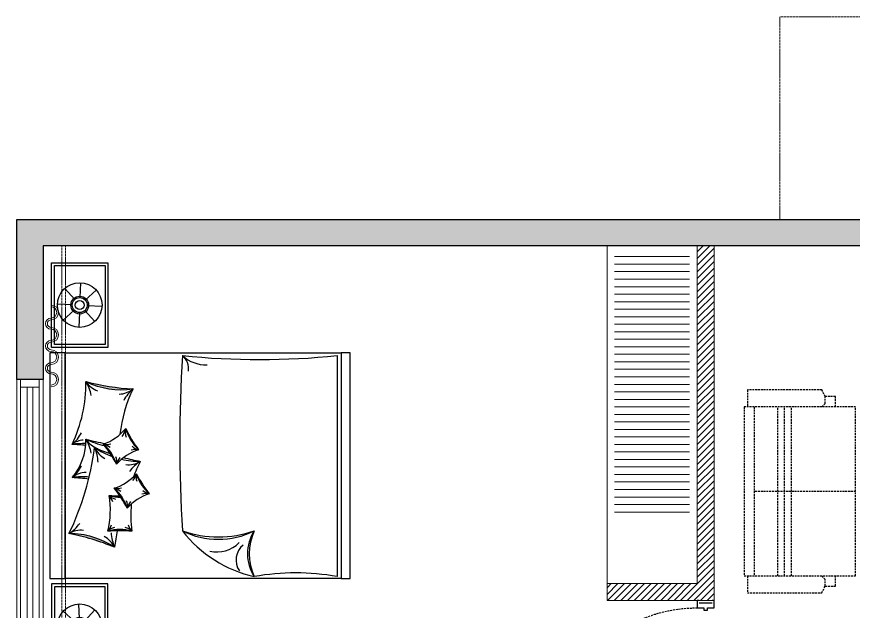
# Model space of a CAD drawing. Header units: inches. Extents: x 0 to 2865, y 0 to 4378.
# Drawn here: x 1076.5 to 1299.3, y 1522.1 to 1680.4 of the extents above; entities that cross this region are included whole.
import ezdxf

# ---------------------------------------------------------------- set-up
doc = ezdxf.new("R2010")
doc.units = ezdxf.units.IN
doc.linetypes.add('DASHED', pattern=[0.75, 0.5, -0.25])
doc.linetypes.add('HIDDEN', pattern=[0.375, 0.25, -0.125])
for name, color, linetype in [('22-016_Xref_2ND-6TH Floor Plan$0$DOOR', 4, 'Continuous'), ('22-016_Xref_2ND-6TH Floor Plan$0$DOOR-FINE', 250, 'DASHED'), ('22-016_Xref_2ND-6TH Floor Plan$0$FURNITURE-LIGHT', 252, 'DASHED'), ('22-016_Xref_2ND-6TH Floor Plan$0$WALL-INTERIOR', 6, 'Continuous'), ('A-WALL-EXTR', 2, 'Continuous'), ('I-FURN', 8, 'Continuous'), ('I-GLAZ', 6, 'Continuous'), ('WALL', 4, 'Continuous')]:
    doc.layers.add(name, color=color, linetype=linetype)
doc.layers.add('A-WALL', color=113, linetype='Continuous', lineweight=9)
doc.layers.add('l-FIXTURE', color=7, linetype='Continuous', lineweight=5)

# ---------------------------------------------------------------- blocks, each defined once
blk = doc.blocks.new('BED')
at = {"layer": 'I-FURN', "transparency": 33554687}
h = blk.add_hatch(color=256, dxfattribs=at)
edge = h.paths.add_edge_path()
edge.add_ellipse((-40.13340545339418, -5.179312144535743), major_axis=(15.58408863954086, 15.58408863954083), ratio=0.9999999999998601, start_angle=281.63393075534776, end_angle=315.0978341324132, ccw=False)
edge.add_ellipse((-79.48608896645567, 6.57775249017277), major_axis=(-44.19450264213356, 44.19450264213366), ratio=0.9999999999997735, start_angle=202.5392429386608, end_angle=214.1925219491154)
h = blk.add_hatch(color=256, dxfattribs=at)
edge = h.paths.add_edge_path()
edge.add_ellipse((82.8400841603002, -25.50388626169206), major_axis=(-44.19450264210435, 44.19450264210443), ratio=0.9999999999993399, start_angle=30.31826891564059, end_angle=41.97154792606656)
edge.add_ellipse((42.2581928801668, -19.18151577026492), major_axis=(-15.5840886395407, 15.58408863954074), ratio=0.9999999999999475, start_angle=19.412956732346686, end_angle=52.87686010932521, ccw=False)
for p, q in [((-42.84299019888749, -6.031982867865736), (-43.02951411451068, -2.076378131354431)), ((42.84299019889113, -6.03198286785846), (43.02951411451431, -2.076378131347155)), ((-44.21419187031279, -6.67721393247848), (-47.14311912878475, -4.012071325185389)), ((-41.41715693743026, -6.545321606889047), (-38.75201433013717, -3.616394348417089)), ((41.4171569374339, -6.545321606881771), (38.75201433014081, -3.616394348409813)), ((44.21419187031643, -6.677213932471204), (47.14311912878838, -4.012071325178113)), ((-44.72753060933428, -8.10304719393389), (-48.68313534584922, -8.289571109555254)), ((-40.77192587282116, -7.916523278312525), (-36.81632113630803, -7.72999936269116)), ((40.7719258728248, -7.916523278308887), (36.81632113630985, -7.729999362687522)), ((44.72753060933974, -8.103047193926614), (48.68313534585286, -8.289571109547978)), ((-44.08229954472336, -9.474248865361005), (-46.74744215201645, -12.40317612383296)), ((-42.65646628326795, -9.987587604380678), (-42.46994236764658, -13.94319234089562)), ((-41.28526461184083, -9.342356539771572), (-38.35633735336887, -12.00749914706466)), ((41.28526461184447, -9.342356539764296), (38.35633735337251, -12.00749914705739)), ((42.6564662832734, -9.98758760437704), (42.4699423676484, -13.94319234088834)), ((44.08229954472699, -9.47424886535373), (46.74744215202008, -12.40317612382569)), ((29.30252457301015, -76.56771596757471), (-29.53781469260809, -76.56771607310475))]:
    blk.add_line(p, q, dxfattribs=at)
for points in [[(30.00000000000034, 9.094947017729282e-13), (-29.99999999999977, 1.364242052659392e-12), (-29.99999999999977, -4.126984126980915), (30.00000000000034, -4.12698412698137)], [(-31.49945648216067, -0.509785236112748), (-53.99999999999966, -0.509785236112748), (-53.99999999999966, -15.50978523611275), (-31.49945648216067, -15.50978523611275)], [(-32.24945648216067, -1.259785236112748), (-53.24999999999966, -1.259785236112748), (-53.24999999999966, -14.75978523611275), (-32.24945648216067, -14.75978523611275)], [(31.49945648216124, -0.5097852361132027), (54.00000000000045, -0.5097852361132027), (54.00000000000045, -15.5097852361132), (31.49945648216124, -15.5097852361132)], [(32.24945648216124, -1.259785236113203), (53.25000000000045, -1.259785236113203), (53.25000000000045, -14.7597852361132), (32.24945648216124, -14.7597852361132)], [(30.00000000000057, -77.58850157534334), (-29.99999999999943, -77.58850157533561), (-29.99999999999977, -4.126984126980915), (30.00000000000034, -4.12698412698137)], [(30.00000000000057, -77.58850157534334), (-29.99999999999943, -77.58850157533561), (-29.99999999999943, -79.99999999999818), (30.00000000000057, -79.99999999999864)]]:
    blk.add_lwpolyline(points, close=True, dxfattribs=at)
for centre, radius in [((-42.74972824107681, -8.009785236125026), 5.940000000497924), ((42.74972824108045, -8.00978523611775), 5.940000000497934), ((-42.74972824107681, -8.009785236125026), 2.37600000019917), ((-42.74972824107681, -8.009785236125026), 1.980000000165975), ((42.74972824108045, -8.00978523611775), 2.376000000199173), ((42.74972824108045, -8.00978523611775), 1.980000000165978), ((-42.74972824107681, -8.009785236125026), 1.188000000099585), ((42.74972824108045, -8.00978523611775), 1.188000000099587)]:
    blk.add_circle(centre, radius, dxfattribs=at)
for centre, radius, start, end in [((-79.48608896645567, 6.577752490158218), 62.50046501884082, 337.5392429675062, 349.1925219301149), ((-40.13340545339418, -5.179312144535743), 22.03922951125872, 326.6339307816924, 0.09783412808068302), ((14.29732386618025, 61.58127291774917), 74.16983031942473, 244.1051374163238, 262.6266274648001), ((-9.496600725120175, 0.2813959061982132), 10.16506761753974, 212.242321466755, 234.7327240634353), ((-23.50899874913705, -8.395362257053876), 6.317151978906221, 354.506931220937, 31.00115229156921), ((-65.5893967356966, -2.686405764818574), 62.50046501884082, 352.8723856237003, 356.9715479605134), ((-8.100783944158707, -9.945069122257792), 6.317151978906221, 2.285957195940157, 38.78017823902326), ((-25.00750545553421, -9.00877625624571), 22.03922951125872, 355.9241832641608, 7.876860115832518), ((6.923956555081986, 6.052799551770931), 15.7163777343684, 230.0100781594712, 270.4110818738097), ((4.608240109839699, 0.5484592739167056), 10.16506761753974, 220.02134745206, 242.5117500576237), ((-56.74194596098062, -2.686405764818574), 62.50046501884082, 353.5972692344646, 356.9715479605134), ((22.05120906756247, 28.66581657881807), 38.33040339653333, 244.7013599602726, 270.4919954027366), ((1.731579927553298, -9.153739509339175), 5.053721583124976, 2.285957195940157, 38.78017823902326), ((-16.16005468084734, -9.00877625624571), 22.03922951125872, 358.300895687622, 7.876860115832518), ((13.45569088454113, 0.5484592739167056), 10.16506761753974, 220.02134745206, 242.5117500576237), ((1.6097178230998, -1.068042130565118), 10.16506761753974, 279.7780667895824, 302.2684693717773), ((10.52427233854576, -14.93037051991178), 6.317151978906221, 123.5096386267922, 160.0038596369334), ((26.91456338705063, -19.18151577025037), 22.03922951125872, 154.4129567395365, 168.0486538025515), ((67.49645466716936, -25.50388626166296), 62.50046501884082, 165.3182689327398, 170.1576576033741), ((16.95334731620142, -1.068042130565118), 10.16506761753974, 279.7780667895824, 302.2684693717773), ((25.86790183164737, -14.93037051991178), 6.317151978906221, 123.5096386267922, 160.0038596369334), ((42.2581928801668, -19.18151577025037), 22.03922951125872, 154.4129567395365, 187.8768601158325), ((82.8400841603002, -25.50388626166296), 62.50046501884082, 165.3182689327398, 176.9715479605135), ((0.5650791867523139, -2.724646134584873), 10.16506761753974, 271.9990408009585, 294.4894434119159), ((7.521290979130185, -17.66601648949199), 6.317151978906221, 115.7306126241778, 152.2248337046104), ((23.18534486324677, -24.09651355502046), 22.03922951125872, 146.6339307816924, 160.1771595901036), ((62.53802837629371, -35.8535781896926), 62.50046501884082, 157.5392429675062, 161.60550070761), ((-24.46935156927759, -11.60980921006421), 6.317151978906221, 295.7306126241778, 332.2248337046104), ((-48.55739803216386, -18.68842713378262), 31.25023250942041, 354.1733605243788, 5.826639475621183), ((-28.02168360278267, -18.68842713378262), 11.01961475562936, 343.2680482935895, 16.73195170641054), ((-14.12590964828235, -11.68730220280713), 5.082533808769868, 228.876439015135, 251.3668416504409), ((-19.59701536144678, -17.84971730787083), 3.15857598945311, 11.14104877428638, 47.63526982051552), ((-11.93790888917249, 7.712010399839983), 23.87731924453131, 256.6069347148807, 279.7033356534133), ((-13.83739369628859, 10.04619940877501), 31.25023250942041, 297.0966054268173, 308.7498844551293), ((-2.67592405284779, -7.191467559902776), 11.01961475562936, 286.1912932477329, 319.6551966384683), ((2.607022389900862, -13.80727786792613), 3.15857598945311, 314.0642937237366, 350.5585147739947), ((10.75337835005519, -15.05035558970758), 5.082533808769868, 171.7996839924949, 194.290086579433), ((18.72723211524169, -9.53606954406041), 13.85831012812964, 200.2180295282298, 230.5721066988012), ((-17.51313977583743, -26.55117956529921), 10.16506761753974, 91.99904080095843, 114.489443411916), ((-31.24538445631265, -90.85709861731357), 74.16983031942473, 79.17424012284803, 82.62662746480014), ((-25.56402538665827, 7.195786140962355), 31.25023250942041, 297.0966054268173, 308.7498844551293), ((-14.40255574317382, -10.04188082773044), 11.01961475562936, 286.1912932477329, 319.6551966384683), ((-11.25617056284648, -11.99507458926973), 5.082533808769868, 288.6331583495591, 311.1235609848649), ((-5.785064850249569, -18.15748969433389), 3.15857598945311, 132.3647301794845, 168.8589512257136), ((2.639603391071773, -18.99619952022385), 11.01961475562936, 163.2680482935895, 179.5280806176435), ((23.17531782048206, -18.99619952022385), 31.25023250942041, 174.1733605243788, 179.459318573744), ((-9.119609300425168, -16.65769113575379), 3.15857598945311, 314.0642937237366, 350.5585147739947), ((-0.973253340285396, -17.90076885755025), 5.082533808769868, 171.7996839924949, 194.290086579433), ((6.488032239475046, -13.28487082182164), 13.08380323838914, 197.300731885757, 228.5457579871332), ((1.198997291809405, -14.71898067656639), 3.15857598945311, 255.2879751359212, 291.7821961739907), ((-8.26491931026942, -27.58011102569344), 13.08380323838914, 17.30073188575705, 48.54575798713328), ((-1.000102190504208, -22.66078897938769), 5.082533808769868, 51.55640329502378, 74.04680590809828), ((23.18534486324677, -24.09651355502046), 22.03922951125872, 166.9490291641304, 180.0978341280807), ((62.53802837629371, -35.8535781896926), 62.50046501884082, 165.004368342141, 169.1925219301149), ((11.53166473865019, -13.48407683221649), 6.944724643454832, 237.3976725374356, 256.6295816687488), ((4.52646272949687, -54.73260538696104), 36.20873892111788, 63.951439646957, 83.93041457906844), ((12.64244731585529, -28.73875130058059), 10.16506761753974, 40.02134745206006, 62.51175005762365), ((25.35147136879129, -18.24522290423101), 6.317151978906221, 182.2859571959402, 218.7801782390233), ((-19.59701536144678, -19.52713695965804), 3.15857598945311, 312.3647301794845, 348.8589512257136), ((-14.12590964828235, -25.6895520647513), 5.082533808769868, 108.6331583495591, 131.1235609848649), ((-13.35282304168459, -51.73958583202239), 30.16081448590489, 84.01519655289943, 97.84314601574884), ((-10.52763439851662, -17.56939394439405), 3.15857598945311, 255.2879751359212, 291.7821961739907), ((-19.99155100059545, -30.43052429355066), 13.08380323838914, 17.30073188575705, 48.54575798713328), ((-12.72673388084479, -25.51120224721581), 5.082533808769868, 51.55640329502378, 74.04680590809828), ((-0.7767848799700232, -18.20419286862216), 5.082533808769868, 231.5564032950238, 254.0468059080983), ((-31.24538445631265, -90.85709861731357), 74.16983031942473, 64.1051374163238, 67.63867184205104), ((-7.451459863964942, -29.55722160606001), 10.16506761753974, 32.24232146675506, 54.7327240634353), ((6.560938158989643, -20.88046344250233), 6.317151978906221, 174.506931220937, 211.0011522915692), ((-0.8036337302033871, -22.9642129904596), 5.082533808769868, 351.7996839924949, 14.29008657943298), ((24.81943922664539, -51.28534808976019), 34.43255801509228, 115.6293303264636, 126.7306041362188), ((13.11009963482536, -31.93566536198978), 12.12087208699685, 105.2314041699549, 137.1285303148105), ((7.342722229659898, -24.20729071178994), 3.15857598945311, 134.0642937237366, 170.5585147739947), ((8.973664171761243, -24.56348686417823), 4.426517426633798, 77.57967366765597, 108.3696246791492), ((12.06050662553798, -50.9111812563051), 31.25023250942041, 117.0966054268173, 128.7498844551294), ((0.8990369820388651, -33.67351428762686), 11.01961475562936, 106.1912932477329, 139.6551966384683), ((-2.975884362574675, -26.14600117096325), 3.15857598945311, 75.28797513592127, 111.7821961739907), ((-12.53026542052942, -25.81462625830227), 5.082533808769868, 351.7996839924949, 14.29008657943298), ((-4.383909460709788, -27.0577039796035), 3.15857598945311, 134.0642937237366, 170.5585147739947), ((3.474101079846605, -62.06178744445697), 33.87342975265533, 127.9869748437238, 167.0501721512429), ((1.936634840734996, -44.91762432006271), 21.54482815320035, 153.6783093618448, 206.3216906381552), ((10.47614018191257, -44.91762432006271), 29.44343855979626, 161.0671664828343, 198.9328335171657), ((5.964064367859237, -411.182269407645), 376.5418162922257, 86.44646922421903, 93.55353079057583), ((25.82939820222964, -32.51127248686225), 4.49478135502051, 261.0708330919693, 320.5971467921632), ((35.81597754842403, -41.5063476278292), 8.952560559357284, 136.6815567684954, 182.5313597915342), ((230.7615168969025, -55.96606818865121), 202.509637991314, 174.1611023577892, 185.8388976422108), ((-14.95230106059148, -44.62510768422226), 8.02980569546747, 165.8230938933009, 226.379597077757), ((-25.09939255187021, -54.74580688857441), 5.117521007405927, 39.21859843020932, 124.8103884606712), ((-23.45610536289996, -63.83484160625721), 11.16565865548822, 56.99721129923215, 123.0027887007679), ((-23.45610536289985, -67.74124003273664), 14.59763732330932, 65.37844301681548, 114.6215569831845), ((-90.91803097730622, -65.51927218630453), 62.36665025055149, 349.7960217976261, 10.2039782023739)]:
    blk.add_arc(centre, radius, start, end, dxfattribs=at)
blk = doc.blocks.new('22-016_Xref_2ND-6TH Floor Plan$0$Couch Set 5')
for p, q in [((8635.072276918941, 504.0740857737546), (8573.826009913199, 504.0751036202582)), ((8635.07223201395, 501.3720445823265), (8573.825965008207, 501.3730624288291)), ((8594.541165092578, 474.3523062429203), (8594.541614142505, 501.3727181572185)), ((8614.356133829726, 474.3519769396389), (8614.356582879653, 501.3723888539371)), ((8639.575663936328, 503.1733305349571), (8635.072261950609, 503.1734053766131)), ((8639.57533463305, 483.3583617978065), (8639.575663936328, 503.1733305349571)), ((8573.825860229892, 495.0682996488258), (8635.072127235635, 495.0672818023231)), ((8573.825830293234, 493.2669388545391), (8635.07209729897, 493.2659210080355)), ((8573.825800356568, 491.4655780602534), (8635.072067362311, 491.4645602137498)), ((8539.475873965483, 466.7675835038303), (8539.475125548935, 421.7335636466692)), ((8545.77988832894, 421.7334588683539), (8545.780636745487, 466.7674787255132)), ((8547.581249123225, 421.7334289316918), (8547.581997539772, 466.7674487888521)), ((8549.38260991751, 421.7333989950289), (8549.383358334057, 466.7674188521901)), ((8566.495911671507, 444.250124525322), (8539.475499757205, 444.2505735752497))]:
    blk.add_line(p, q)
for points in [[(8573.826009913199, 504.0751036202582), (8573.82551595828, 474.352650514531), (8635.071782964023, 474.3516326680283), (8635.072276918941, 504.0740857737546)], [(8573.825994944873, 503.1744232231149), (8569.322592959154, 503.1744980647709), (8569.322263655875, 483.3595293276185), (8571.123609481827, 482.4588189938131), (8572.924970276119, 482.4587890571511), (8573.825665641587, 483.3594544859643)], [(8571.123609481827, 482.4588189938131), (8571.123564576836, 479.7567778023831), (8573.825605768263, 479.756732897391)], [(8635.071872774006, 479.7557150508874), (8637.77391396544, 479.7556701458943), (8637.773958870432, 482.4577113373243), (8639.57533463305, 483.3583617978065)], [(8637.773958870432, 482.4577113373243), (8635.972598076147, 482.4577412739864), (8635.07193264733, 483.3584366394607)], [(8557.489481908346, 466.7672841372118), (8558.39017727382, 467.6679495660251), (8558.39020721048, 469.4693103603117), (8557.489556750003, 471.2706861229294), (8537.674588012847, 471.271015426209), (8537.674513171198, 466.7676134404924)], [(8561.092203496923, 466.7672242638878), (8561.092248401914, 469.4692654553196), (8558.39020721048, 469.4693103603117)], [(8566.496285879777, 466.7671344539026), (8536.773832774055, 466.7676284088234), (8536.773084357508, 421.7336085516622), (8566.49553746323, 421.7331145967414)], [(8566.49553746323, 421.7331145967414), (8566.496285879777, 466.7671344539026)], [(8537.67376475465, 421.7335935833312), (8537.673689912994, 417.2301915976154), (8557.488658650142, 417.2298622943358)], [(8557.488658650142, 417.2298622943358), (8558.38936898395, 419.0312081202896), (8558.389398920615, 420.8325689145763), (8557.488733491798, 421.7332642800516)], [(8558.38936898395, 419.0312081202896), (8561.091410175377, 419.0311632152975), (8561.091455080375, 421.7332044067266)]]:
    blk.add_lwpolyline(points)
blk.add_lwpolyline([(8624.746502645463, 454.7676086756587), (8624.746463112297, 433.3610214614387), (8588.687303406117, 433.3613372371606), (8588.68743411708, 454.7679253771835)], close=True)
blk = doc.blocks.new('*U36')
blk.add_lwpolyline([(-1.375, 0.5), (-3.125, 0.5), (-3.124999999999999, 38.5), (-1.374999999999998, 38.5)], close=True)
for points in [[(-41.375, 0), (-41.375, 0.5), (-39.375, 0.5), (-39.375, -1.25), (-38.75000000000023, -1.25), (-38.75, -2.246282104982197), (-39.375, -2.246282104982197), (-39.375, -3.996282104982197), (-41.375, -3.996282104982197), (-41.375, -3.496282104982197)], [(0.625, 0), (0.625, 0.5), (-1.375, 0.5), (-1.375, -1.25), (-1.999999999999773, -1.25), (-2, -2.246282104982197), (-1.375, -2.246282104982197), (-1.375, -3.996282104982197), (0.625, -3.996282104982197), (0.625, -3.496282104982197)]]:
    blk.add_lwpolyline(points)
at = {"layer": '22-016_Xref_2ND-6TH Floor Plan$0$DOOR-FINE'}
blk.add_arc((-1.375, 0.5), 38, 90, 180, dxfattribs=at)
at = {"layer": '22-016_Xref_2ND-6TH Floor Plan$0$WALL-INTERIOR'}
for p, q in [((-40.75, 0), (-40.75, -3.496282104982197)), ((0, 0), (0, -3.496282104982197))]:
    blk.add_line(p, q, dxfattribs=at)

msp = doc.modelspace()

# ---------------------------------------------------------------- hatches: boundary and pattern name
at = {"layer": 'A-WALL', "lineweight": 5, "transparency": 33554636}
h = msp.add_hatch(color=8, dxfattribs=at)
h.dxf.hatch_style = 1
h.paths.add_polyline_path([(1076.546375780872, 1583.766392375142), (1076.546375780872, 1626.384142817881), (1305.535379523437, 1626.38414281783), (1305.535379523437, 1619.384142817794), (1083.546375780908, 1619.384142817845), (1083.546375780908, 1583.766392375142)])
h = msp.add_hatch(dxfattribs=at)
h.set_pattern_fill('ANSI31', color=8, scale=10, angle=360)
h.set_pattern_definition([(44.99999999999999, (20145.5500948039, 5385.869594953306), (-0.8838834764831843, 0.8838834764831845), [])])
h.paths.add_polyline_path([(1262.243762990794, 1524.996468034839), (1233.743762991016, 1524.996468034788), (1233.743762991035, 1529.496468034778), (1257.743762990813, 1529.496468034843), (1257.744055542804, 1619.384142817811), (1262.244055542986, 1619.384142817804)])
at = {"layer": 'I-FURN', "lineweight": 5, "transparency": 33554636}
h = msp.add_hatch(dxfattribs=at)
h.set_pattern_fill('_USER', color=8, scale=2, angle=180, pattern_type=0)
h.set_pattern_definition([(180, (5432.780743555952, 2522.513501641342), (-6.890185696795333e-16, -2), [])])
h.paths.add_polyline_path([(1235.744055542731, 1547.10002254044), (1255.744055542807, 1547.10002254044), (1255.744055542807, 1618.016859102207), (1235.744055542731, 1618.016859102207)])

# ---------------------------------------------------------------- linework, layer by layer
at = {"layer": 'A-WALL', "color": 8, "lineweight": 5, "transparency": 33554636}
msp.add_lwpolyline([(1262.243762990794, 1524.996468034839), (1233.743762991016, 1524.996468034788), (1233.743762991035, 1529.496468034778), (1257.743762990813, 1529.496468034843), (1257.744055542804, 1619.384142817811), (1262.244055542986, 1619.384142817804)], close=True, dxfattribs=at)
at = {"layer": 'A-WALL-EXTR', "color": 8, "linetype": 'HIDDEN', "lineweight": 5, "ltscale": 0.1, "transparency": 33554636}
for p, q in [((1088.546375780908, 1619.384142817841), (1088.546375781061, 1486.821946587129)), ((1089.546375780908, 1619.384142817841), (1089.546375781061, 1486.821946587127))]:
    msp.add_line(p, q, dxfattribs=at)
msp.add_lwpolyline([(1399.381293827988, 1626.384142817874), (1399.381293827988, 1680.384142817874), (1279.79637578113, 1680.384142817874), (1279.79637578113, 1626.38414281787)], dxfattribs=at)
at = {"layer": 'I-FURN', "color": 8, "lineweight": 5, "transparency": 33554636}
for points in [[(1085.710487487133, 1582.32460580781, 1), (1085.710487487133, 1585.297539522416, -0.9999999999999998), (1085.710487487133, 1588.270473237036, 0.9999999999999998), (1085.710487487133, 1591.243406951652, -0.9999999999999998), (1085.710487487133, 1594.216340666268, 0.9999999999999998), (1085.710487487133, 1597.189274380888, -0.9999999999999998), (1085.710487487133, 1600.162208095505, 0.9999999999999998), (1085.710487487133, 1603.135141810125)], [(1085.710487487133, 1581.845630013427, 1), (1085.710487487133, 1585.776515316799, -1), (1085.710487487133, 1587.791497442652, 1), (1085.710487487133, 1591.722382746036, -1), (1085.710487487133, 1593.737364871889, 1), (1085.710487487133, 1597.668250175272, -1), (1085.710487487133, 1599.683232301121, 1), (1085.710487487133, 1603.614117604508, 1)]]:
    msp.add_lwpolyline(points, format="xyb", dxfattribs=at)
at = {"layer": 'I-GLAZ', "color": 8, "lineweight": 5, "ltscale": 0.05, "transparency": 33554636}
for points in [[(1076.546375780872, 1583.766392375142), (1083.546375780908, 1583.766392375142), (1083.546375780908, 1511.766392375142), (1076.546375780872, 1511.766392375142)], [(1082.546375780894, 1583.766392375142), (1077.546375780894, 1583.766392375142), (1077.546375780894, 1581.766392375142), (1082.546375780894, 1581.766392375142)], [(1082.546375780894, 1513.766392375142), (1077.546375780894, 1513.766392375142), (1077.546375780894, 1581.766392375142), (1082.546375780894, 1581.766392375142)], [(1080.796375780894, 1581.766392375142), (1080.796375780894, 1513.766392375142), (1079.296375780894, 1513.766392375142), (1079.296375780894, 1581.766392375142)]]:
    msp.add_lwpolyline(points, close=True, dxfattribs=at)
at = {"layer": 'l-FIXTURE', "color": 8, "lineweight": 5, "transparency": 33554636}
msp.add_lwpolyline([(1233.743762990747, 1529.496468034799), (1257.743762990824, 1529.496468034799), (1257.74405554308, 1619.384142817789), (1233.744055543004, 1619.384142817789)], close=True, dxfattribs=at)
at = {"layer": 'WALL', "color": 8, "ltscale": 0.1, "transparency": 33554636}
msp.add_lwpolyline([(1076.546375780872, 1583.766392375142), (1076.546375780872, 1626.384142817881), (1305.535379523437, 1626.38414281783), (1305.535379523437, 1619.384142817794), (1083.546375780908, 1619.384142817845), (1083.546375780908, 1583.766392375142), (1076.546375780872, 1583.766392375142)], dxfattribs=at)

# ---------------------------------------------------------------- block references
at = {"layer": '22-016_Xref_2ND-6TH Floor Plan$0$DOOR', "color": 8, "transparency": 33554636, "xscale": -1.000755996963993, "yscale": 1.000755996963993, "zscale": 1.000755996963993, "rotation": 89.9990478063125}
msp.add_blockref('*U36', (1258.244762655879, 1483.590255113782), dxfattribs=at)
at = {"layer": '22-016_Xref_2ND-6TH Floor Plan$0$FURNITURE-LIGHT', "color": 8, "lineweight": -3, "transparency": 33554636}
msp.add_blockref('22-016_Xref_2ND-6TH Floor Plan$0$Couch Set 5', (-7266.543285030713, 1109.76458953884), dxfattribs=at)
at = {"layer": 'I-FURN', "color": 8, "lineweight": 5, "transparency": 33554636, "rotation": 90}
msp.add_blockref('BED', (1085.317551240616, 1560.864327082997), dxfattribs=at)

doc.saveas('drawing.dxf')
